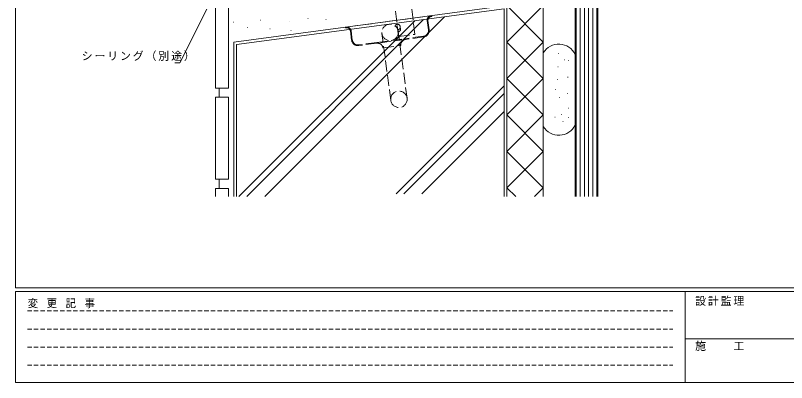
# Model space of a CAD drawing. Units: millimetres, scale not verified. Extents: x -594 to 539, y -420 to 386.
# Drawn here: x -590 to -166.4, y -420 to -218.6 of the extents above; entities that cross this region are included whole.
import ezdxf

# ---------------------------------------------------------------- set-up
doc = ezdxf.new("R2010")
doc.units = ezdxf.units.MM
doc.header["$LTSCALE"] = 2
doc.linetypes.add('DASHED1', pattern=[1.8, 1.2, -0.6])
doc.linetypes.add('DASHED3', pattern=[4, 3, -1])
for name, color, linetype, lineweight in [('0-1_YKK_ZWAK', 7, 'Continuous', 9), ('0-5_YSS_K', 3, 'Continuous', 9), ('0-6_YKK_13', 4, 'Continuous', 9), ('0-7_YKK_D', 6, 'Continuous', 9)]:
    doc.layers.add(name, color=color, linetype=linetype, lineweight=lineweight)
doc.styles.add('ＭＳ ゴシック', font='')
doc.styles.get('ＭＳ ゴシック').set_extended_font_data('MS Gothic')

msp = doc.modelspace()

# ---------------------------------------------------------------- linework, layer by layer
at = {"layer": '0-1_YKK_ZWAK'}
for p, q in [((-590, -368), (-590, 382)), ((510, -368), (-590, -368)), ((-590, -420), (-590, -370)), ((456, -370), (-590, -370)), ((-222, -370), (-222, -420)), ((-222, -395.999), (-38, -395.999)), ((-590, -420), (456, -420))]:
    msp.add_line(p, q, dxfattribs=at)
at = {"layer": '0-1_YKK_ZWAK', "linetype": 'DASHED1'}
for p, q in [((-583.43, -380.732), (-228.87, -380.732)), ((-583.43, -390.63), (-228.87, -390.63)), ((-583.43, -400.528), (-228.87, -400.528)), ((-583.43, -410.426), (-228.87, -410.426))]:
    msp.add_line(p, q, dxfattribs=at)
at = {"layer": '0-5_YSS_K'}
for p, q in [((-282.502, -143.184), (-282.502, -318)), ((-282.002, -143.684), (-282.002, -318)), ((-279.702, -143.684), (-279.702, -318)), ((-277.402, -143.684), (-277.402, -318)), ((-275.102, -143.684), (-275.102, -318)), ((-272.802, -143.684), (-272.802, -318)), ((-270.502, -318), (-270.502, -143.684)), ((-270.002, -318), (-270.002, -143.184)), ((-480, -213.488), (-480, -258.488)), ((-473, -213.488), (-473, -258.488)), ((-470, -233.187), (-320, -213.187)), ((-321.5, -214.901), (-468.5, -234.5)), ((-321.5, -214.958), (-321.5, -318)), ((-320, -318), (-320, -213.187)), ((-320, -213.187), (-320, -318)), ((-320, -213.187), (-300.002, -233.185)), ((-300.002, -213.187), (-320, -233.185)), ((-300.002, -213.187), (-300.002, -318)), ((-354.325, -219.277), (-453.048, -318)), ((-470.119, -222.238), (-470.019, -222.238)), ((-370.643, -221.453), (-467.19, -318)), ((-365.747, -220.8), (-462.947, -318)), ((-455.34, -221.168), (-455.24, -221.168)), ((-439.704, -221.81), (-439.604, -221.81)), ((-429.287, -220.304), (-429.087, -220.304)), ((-419.476, -220.839), (-419.276, -220.839)), ((-462.622, -225.234), (-462.522, -225.234)), ((-450.199, -225.877), (-450.099, -225.877)), ((-438.741, -226.904), (-438.541, -226.904)), ((-470, -318), (-470, -233.187)), ((-468.5, -234.5), (-468.5, -318)), ((-300.002, -233.185), (-320, -253.183)), ((-320, -233.185), (-300.002, -253.183)), ((-300.002, -279.598), (-300.002, -239.063)), ((-291.788, -239.447), (-291.588, -239.447)), ((-282.502, -278.689), (-282.502, -239.971)), ((-288.343, -242.892), (-288.143, -242.892)), ((-286.375, -243.384), (-286.175, -243.384)), ((-292.034, -246.829), (-291.834, -246.829)), ((-300.002, -253.183), (-320, -273.182)), ((-320, -253.183), (-300.002, -273.182)), ((-292.28, -253.719), (-292.08, -253.719)), ((-286.621, -252.488), (-286.421, -252.488)), ((-321.5, -257.163), (-380.837, -316.5)), ((-473, -258.488), (-480, -258.488)), ((-478, -258.488), (-478, -263.488)), ((-321.5, -261.406), (-376.595, -316.5)), ((-293.264, -259.132), (-293.064, -259.132)), ((-286.867, -261.347), (-286.667, -261.347)), ((-473, -263.488), (-480, -263.488)), ((-480, -263.488), (-480, -308.488)), ((-473, -263.488), (-473, -308.488)), ((-291.296, -263.561), (-291.096, -263.561)), ((-286.375, -269.467), (-286.175, -269.467)), ((-321.5, -271.305), (-366.695, -316.5)), ((-300.002, -273.182), (-320, -293.18)), ((-320, -273.182), (-300.002, -293.18)), ((-293.756, -274.388), (-293.556, -274.388)), ((-290.065, -272.911), (-289.865, -272.911)), ((-286.375, -274.634), (-286.175, -274.634)), ((-289.327, -276.848), (-289.127, -276.848)), ((-300.002, -293.18), (-320, -313.178)), ((-320, -293.18), (-300.002, -313.178)), ((-473, -308.488), (-480, -308.488)), ((-478, -308.488), (-478, -313.488)), ((-473, -313.488), (-480, -313.488)), ((-480, -313.488), (-480, -318)), ((-473, -313.488), (-473, -318)), ((-320, -313.178), (-315.178, -318)), ((-300.002, -313.178), (-304.824, -318))]:
    msp.add_line(p, q, dxfattribs=at)
at = {"layer": '0-5_YSS_K', "linetype": 'DASHED3'}
for p, q in [((-379.494, -230.089), (-386.128, -177.161)), ((-370.564, -228.969), (-377.198, -176.042)), ((-379.494, -230.089), (-370.564, -228.969))]:
    msp.add_line(p, q, dxfattribs=at)
for centre, end in [((-380.09, -224.953), 155.48543), ((-379.913, -226.14), 32.06799)]:
    msp.add_arc(centre, 1.5, 278.48982, end, dxfattribs=at)
at = {"layer": '0-5_YSS_K'}
for centre, start, end in [((-291.502, -244.33), 25.84192, 148.21165), ((-291.502, -274.33), 211.78833, 334.15807)]:
    msp.add_arc(centre, 10, start, end, dxfattribs=at)
at = {"layer": '0-6_YKK_13', "linetype": 'DASHED3'}
for p, q in [((-361.653, -219.147), (-361.158, -219.081)), ((-363.768, -221.447), (-363.095, -226.502)), ((-363.372, -221.394), (-362.698, -226.449)), ((-408.737, -225.421), (-408.242, -225.355)), ((-405.321, -232.129), (-405.995, -227.073)), ((-404.925, -232.076), (-405.598, -227.021)), ((-383.768, -265.171), (-388.655, -228.496)), ((-374.847, -263.983), (-379.734, -227.307)), ((-391.53, -233.418), (-375.67, -231.305)), ((-375.617, -231.702), (-391.477, -233.815)), ((-365.758, -229.984), (-375.67, -231.305)), ((-365.705, -230.381), (-375.617, -231.702)), ((-391.53, -233.418), (-401.442, -234.739)), ((-391.477, -233.815), (-401.39, -235.136)), ((-388.107, -236.392), (-378.195, -235.072))]:
    msp.add_line(p, q, dxfattribs=at)
for points in [[(-408.737, -225.421), (-408.79, -225.025), (-408.294, -224.959), (-361.706, -218.751)], [(-361.706, -218.751), (-361.211, -218.685), (-361.158, -219.081)]]:
    msp.add_lwpolyline(points, dxfattribs=at)
msp.add_circle((-384.195, -227.901), 4.5, dxfattribs=at)
for centre, radius, start, end in [((-361.389, -221.13), 2.4, 97.59, 187.59), ((-361.389, -221.13), 2, 97.59, 187.59), ((-407.977, -227.338), 2.4, 7.59, 97.59), ((-407.977, -227.338), 2, 7.59, 97.59), ((-366.167, -226.911), 3.1, 277.59, 7.59), ((-366.167, -226.911), 3.5, 277.59, 7.59), ((-401.852, -231.666), 3.5, 187.59, 277.59), ((-401.852, -231.666), 3.1, 187.59, 277.59), ((-375.221, -234.675), 3, 97.59, 187.59), ((-391.081, -236.789), 3, 7.59, 97.59), ((-379.307, -264.577), 4.5, 7.59, 187.59), ((-379.307, -264.577), 4.5, 187.59, 7.59)]:
    msp.add_arc(centre, radius, start, end, dxfattribs=at)
at = {"layer": '0-7_YKK_D'}
for p, q in [((-484.839, -215.191), (-499.707, -244.611)), ((-499.707, -244.611), (-502.407, -244.611))]:
    msp.add_line(p, q, dxfattribs=at)

# ---------------------------------------------------------------- texts
at = {"layer": '0-1_YKK_ZWAK', "char_height": 4.399, "attachment_point": 7, "style": 'ＭＳ ゴシック'}
for s, insert in [('\\T1.17;設計監理', (-216.615, -377.904)), ('\\T1.22;\\W0.95;変\\~更\\~記\\~事', (-583.265, -379.209)), ('\\T1.17;施\u3000\u3000工', (-216.615, -402.649))]:
    msp.add_mtext(s, dxfattribs=dict(at, insert=insert))
at = {"layer": '0-7_YKK_D', "color": 7, "insert": (-553.607, -243.611), "char_height": 4.399, "attachment_point": 7, "style": 'ＭＳ ゴシック'}
msp.add_mtext('\\T1.17;シーリング（別途）', dxfattribs=at)

doc.saveas('drawing.dxf')
